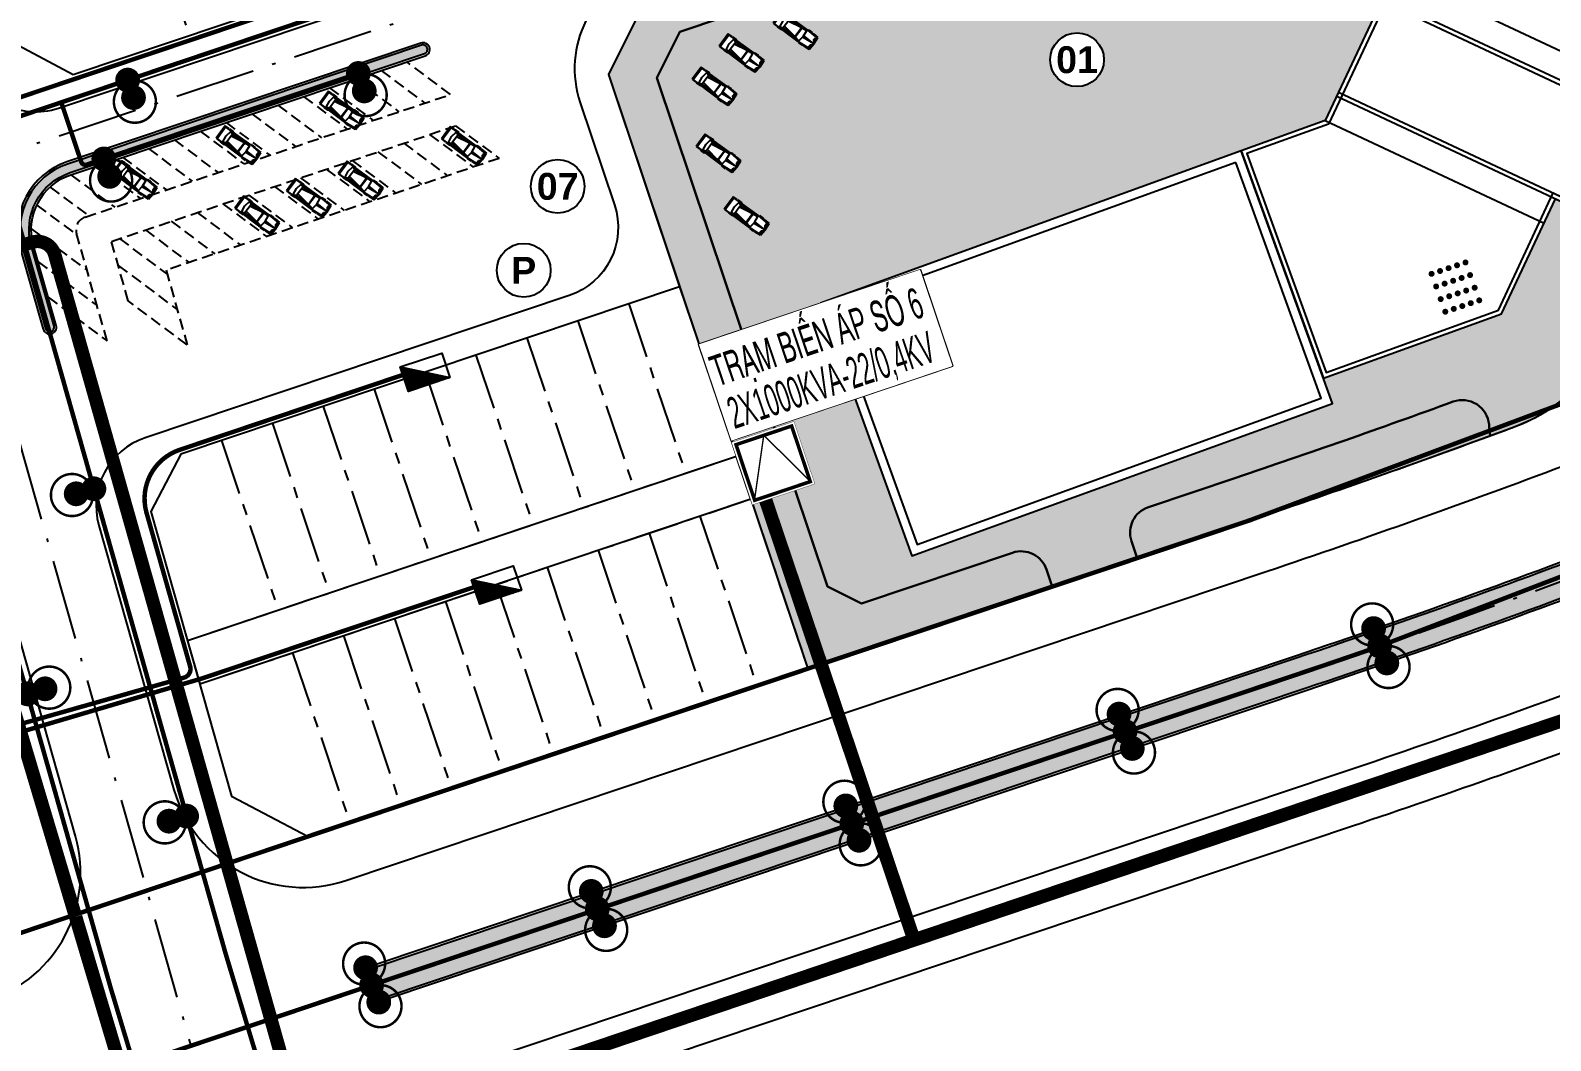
# Model space of a CAD drawing. Header units: metres. Extents: x 566107 to 571261, y 2062953 to 2068466.
# Drawn here: x 568510.7 to 568680.6, y 2065992.6 to 2066105.4 of the extents above; entities that cross this region are included whole.
import ezdxf
from ezdxf.enums import TextEntityAlignment as Align

# ---------------------------------------------------------------- set-up
doc = ezdxf.new("R2010")
doc.units = ezdxf.units.M
for name, pattern in [('ACAD_ISO10W100', [18.5, 12, -3, 0.5, -3]), ('CENTER', [2, 1.25, -0.25, 0.25, -0.25]), ('DOT', [0.25, 0, -0.25]), ('HIDDEN', [0.375, 0.25, -0.125])]:
    doc.linetypes.add(name, pattern=pattern)
for name, color, linetype in [('bonen', 34, 'CONTINUOUS'), ('BoThamCo', 94, 'CONTINUOUS'), ('ChiaLo', 128, 'CENTER'), ('Dien', 1, 'CONTINUOUS'), ('Dien CS', 2, 'CONTINUOUS'), ('DIEN HOA', 251, 'CONTINUOUS'), ('DIEN QH', 6, 'CONTINUOUS'), ('Dien SH', 6, 'CONTINUOUS'), ('DIENQH', 1, 'CONTINUOUS'), ('ghi_chu', 7, 'CONTINUOUS'), ('hacth sdd', 8, 'CONTINUOUS'), ('hatchViaHe+LogDg', 129, 'CONTINUOUS'), ('LogDg', 7, 'CONTINUOUS'), ('nha', 20, 'CONTINUOUS'), ('RANHGIOI', 2, 'HIDDEN'), ('thuadat', 6, 'CONTINUOUS'), ('TimDg', 222, 'CONTINUOUS'), ('ViaHeS', 32, 'CONTINUOUS')]:
    doc.layers.add(name, color=color, linetype=linetype)
doc.styles.add('ARIALB', font='VHARIALB.TTF', dxfattribs={"width": 0.75})
doc.styles.add('KTEN', font='VHARIALN.TTF')
doc.styles.get("Standard").update_dxf_attribs({"font": 'VHARIALN.TTF'})
doc.styles.add('style3', font='VHARIALN.TTF')
doc.linetypes.add('DD0', pattern='A,12.7,-5.08,["0,4kV",Standard,S=2.54,R=0,X=-2.54,Y=-1.27],-9.35', length=27.13)
doc.linetypes.add('DIEN22KV', pattern='A,12.7,-5.08,["22KV",Standard,S=2.54,R=0,X=-2.54,Y=-1.27],-9.08', length=26.86)
doc.linetypes.add('DIEN35KV', pattern='A,12.7,-5.08,["35KV",Standard,S=2.54,R=0,X=-2.54,Y=-1.27],-9.08', length=26.86)
doc.linetypes.add('DIENCS_LINE', pattern='A,12.7,-5.08,["CS",Standard,S=2.54,R=0,X=-2.54,Y=-1.27],-6.35', length=24.13)
pattern_1 = [(0, (568575.3249156743, 2066034.093302623), (0.3175, 0.3175), [0.15875, -0.4762500000000001]), (90, (568575.4042906743, 2066034.013927623), (-0.3175, 0.3175), [0.15875, -0.4762500000000001])]

# ---------------------------------------------------------------- blocks, each defined once
blk = doc.blocks.new('dsl')
at = {"color": 158, "linetype": 'DOT'}
blk.add_wipeout([(0, 1.5), (0.33644860936327353, 1.4617805352900177), (0.7271365341730276, 1.3119727361482205), (1.0179708990035576, 1.1016965319868746), (1.2342348857782783, 0.8524460373446345), (1.3543988210148825, 0.6446734317579512), (1.4417184349149323, 0.4140627419110956), (1.5, 0), (1.4408082852605588, -0.41721874987695173), (1.3263853264506624, -0.7005012247245759), (1.1508682344574481, -0.9620303045958281), (0.9135099182603594, -1.1897477167658508), (0.6119164755800454, -1.3695102143101394), (0.38024214177858096, -1.4510051391553134), (0, -1.5), (-0.4646015835460416, -1.4262346820905236), (-0.7918897030176879, -1.2739351231138016), (-1.1446356684900818, -0.9694375619291122), (-1.3156433532713265, -0.7204738487488953), (-1.4267119241412873, -0.46313398238271475), (-1.493310356047019, -0.14150682114990332), (-1.5, 0), (-1.4614062352338948, 0.3380707260221243), (-1.3372086829040484, 0.6796123441309305), (-1.1726255954709188, 0.9353871992789777), (-0.9171726725762708, 1.1869264040143435), (-0.6270318645983934, 1.362655877601469), (-0.2542087298352414, 1.478302378207502)], dxfattribs=at).dxf.layer = 'ghi_chu'
at = {"layer": 'ghi_chu', "color": 32}
blk.add_circle((0, 0), 1.5, dxfattribs=at)
at = {"layer": 'ghi_chu', "style": 'ARIALB'}
blk.add_attdef('01', text='', height=1.5, dxfattribs=at).set_placement((0, -0.75), align=Align.CENTER)
blk = doc.blocks.new('mb-«t«-1')
at = {"color": 251}
blk.add_wipeout([(859.1008053915066, 6.912159733474255e-10), (876.4170112080319, 536.8023803266333), (817.9421219586802, 536.8023803263932), (817.9421219590149, 623.3834094121194), (911.0494228420575, 623.3834094120466), (911.0494228420939, 1194.8182013719052), (821.250902964377, 1195.2694367584772), (825.48385027123, 3652.3221924818645), (893.7332170252776, 3652.322192481959), (893.7332170251393, 4180.466469899417), (783.1019020833337, 4180.466469899933), (762.6167174240763, 4262.407208536548), (850.4427024826291, 4284.363704801392), (807.1521879407155, 5028.960554932004), (-4.147295840084553e-10, 5098.225378200084), (-850.4427024835895, 5028.960554931771), (-893.7332170259833, 4310.338013527384), (-805.5796729880967, 4304.72313811096), (-805.5796729881549, 4206.440778624899), (-919.7075257516917, 4206.4407786253), (-919.7075257514298, 3695.6127070240836), (-845.4794587780998, 3678.296501207391), (-824.4683937580339, 1194.8182013719925), (-893.7173196602234, 1195.8674275223239), (-902.3913199349045, 623.3834094114573), (-813.5035004546444, 624.4862034761973), (-813.5035004547462, 536.8023803267861), (-885.0751141174333, 536.8023803265896), (-859.1008053922778, -1.4551915228366852e-11)], dxfattribs=at).dxf.layer = 'DIEN HOA'
at = {"layer": 'DIEN HOA', "color": 251, "linetype": 'Continuous'}
for p, q in [((-919.7075257513208, 4206.440778624732), (-919.7075257512041, 4180.466469899286)), ((-919.7075257513208, 4206.440778624732), (-815.8102908495348, 4206.440778624732)), ((-919.7075257512041, 4180.466469899286), (-919.7075257513208, 4128.517852448392)), ((-919.7075257513208, 4128.517852448392), (-919.7075257512041, 4180.466469899286)), ((-919.7075257513208, 4128.517852448392), (-919.7075257514371, 4041.936823363417)), ((-919.7075257514371, 4041.936823363417), (-919.7075257513208, 4128.517852448392)), ((-919.7075257514371, 4041.936823363417), (-919.7075257515534, 3938.03958846163)), ((-919.7075257515534, 3938.03958846163), (-919.7075257514371, 4041.936823363417)), ((-919.7075257514371, 3834.14235355938), (-919.7075257515534, 3938.03958846163)), ((-919.7075257515534, 3938.03958846163), (-919.7075257514371, 3834.14235355938)), ((-919.7075257513208, 3756.219427383506), (-919.7075257514371, 3834.14235355938)), ((-919.7075257514371, 3834.14235355938), (-919.7075257513208, 3756.219427383506)), ((-919.7075257515534, 3695.612707023975), (-919.7075257513208, 3756.219427383506)), ((-919.7075257513208, 3756.219427383506), (-919.7075257515534, 3695.612707023975)), ((-919.7075257515534, 3695.612707023975), (-919.7075257513208, 3678.2965012067)), ((-919.7075257513208, 3678.2965012067), (-824.4683937579393, 3678.2965012067)), ((-893.7332170257578, 4310.338013526982), (-850.4427024836186, 5028.960554931313)), ((-893.7332170257578, 4310.338013526982), (-807.1521879411303, 4301.679910618346)), ((-4.656613e-10, 5098.22537819948), (-850.4427024836186, 5028.960554931313)), ((-763.8616733985252, 4959.695731663611), (-850.4427024836186, 3600.37357503036)), ((-850.4427024833858, 4500.816277513746), (-763.8616733987583, 4500.816277513279)), ((-850.4427024836186, 3600.37357503036), (-807.1521879408974, 112.5553378104232)), ((-8.658102908637373, 5020.302452023141), (-763.8616733985252, 4959.695731663611)), ((43.29051454213913, 3635.005986664444), (-746.5454675814833, 3539.766854671296)), ((-746.5454675814833, 3539.766854671296), (-737.8873646729623, 848.4940850320273)), ((-746.5454675814833, 3539.766854671296), (-633.9901297710603, 2881.751033625566)), ((-183.7687785296002, 4977.011937480419), (-711.9130559473997, 4977.011937480885)), ((-183.7687785296002, 4977.011937480419), (-711.9130559473997, 4977.011937480885)), ((-668.6225414049113, 4803.849879310932), (-711.9130559473997, 4977.011937480885)), ((-703.2549530391113, 3548.424957579468), (-616.6739239542512, 2916.383445259649)), ((-400.2213512419257, 4803.849879310465), (-668.6225414049113, 4803.849879310932)), ((-183.7687785296002, 4977.011937480419), (-400.2213512419257, 4803.849879310465)), ((-8.658102908637373, 5020.302452023141), (-58.90579129569232, 3623.416714868508)), ((-8.658102908637373, 5020.302452023141), (142.1995540964417, 3622.354830442462)), ((685.938747221604, 4977.011937480419), (-8.658102908637373, 5020.302452023141)), ((807.1521879405483, 5028.960554931778), (-4.656613e-10, 5098.22537819948)), ((737.8873646724969, 3539.76685467083), (43.29051454213913, 3635.005986664444)), ((337.6660134306877, 4803.849879310932), (164.5039552609669, 4977.011937480419)), ((685.938747221604, 4977.011937480419), (207.7944698036881, 4977.011937480885)), ((685.938747221604, 4977.011937480419), (207.7944698036881, 4977.011937480885)), ((642.6482326791155, 4803.849879310932), (337.6660134306877, 4803.849879310932)), ((737.8873646724969, 3539.76685467083), (608.0158210452646, 2916.383445259649)), ((729.2292617637431, 3479.1601343113), (633.9901297704782, 2890.409136534203)), ((685.938747221604, 4977.011937480419), (642.6482326791155, 4803.849879310932)), ((720.5711588556876, 4959.695731663611), (685.938747221604, 4977.011937480419)), ((720.5711588556876, 4959.695731663611), (833.1264966658784, 3557.083060488105)), ((729.2292617638595, 848.4940850320273), (737.8873646724969, 3539.76685467083)), ((850.4427024831531, 4284.363704801071), (781.1778792151018, 4267.047498984262)), ((783.1019020834938, 4180.466469899286), (824.4683937575902, 4180.466469899286)), ((807.1521879405483, 5028.960554931778), (850.4427024831531, 4284.363704801071)), ((833.1264966658784, 3557.083060488105), (815.8102908488361, 112.5553378099575)), ((824.4683937575902, 4180.466469899286), (824.468393757357, 4163.150264082011)), ((824.4683937575902, 4180.466469899286), (893.7332170252921, 4180.466469899286)), ((859.0013357762946, 3652.322192481253), (824.4683937574736, 3652.322192481253)), ((893.7332170254085, 3652.322192481253), (859.0013357762946, 3652.322192481253)), ((893.7332170252921, 4180.466469899286), (893.7332170254085, 3652.322192481253)), ((-642.6482326795813, 2907.725342350547), (-341.5447812121129, 1229.450613005552)), ((-633.9901297710603, 2881.751033625566), (-633.9901297710603, 1437.24508280959)), ((608.0158210452646, 2916.383445259649), (-616.6739239542512, 2916.383445259649)), ((-616.6739239542512, 2916.383445259649), (-616.6739239541348, 2890.409136534203)), ((-616.6739239541348, 2890.409136534203), (-616.6739239542512, 1229.450613005087)), ((-616.6739239541348, 2890.409136534203), (608.0158210453808, 2890.409136534203)), ((633.9901297703618, 2907.725342351012), (382.8866783033591, 1229.450613005552)), ((608.0158210452646, 2916.383445259649), (608.0158210450318, 1238.108715913724)), ((608.0158210453808, 2890.409136534203), (608.0158210452646, 1229.450613005087)), ((633.9901297704782, 2890.409136534203), (642.6482326791155, 1445.903185717761)), ((-893.7332170257578, 1194.818201371468), (-902.3913199347444, 623.3834094107151)), ((-902.3913199343953, 1099.57906937832), (-902.3913199345114, 1012.998040292877)), ((-815.8102908496512, 623.3834094111808), (-902.3913199347444, 623.3834094107151)), ((-824.4683937579393, 1194.818201371468), (-893.7332170257578, 1194.818201371468)), ((-885.0751141172368, 536.8023803262039), (-859.1008053921395, -4.656613e-10)), ((-815.8102908495348, 536.8023803262039), (-885.0751141172368, 536.8023803262039)), ((-859.1008053921395, -4.656613e-10), (859.1008053914412, 0)), ((815.8102908488361, 112.5553378099575), (-807.1521879408974, 112.5553378104232)), ((-633.9901297710603, 1437.24508280959), (-746.5454675814833, 1160.18578973785)), ((-737.8873646729623, 848.4940850320273), (-616.6739239542512, 1229.450613005087)), ((-17.31620581750758, 761.9130559470503), (-737.8873646729623, 874.4683937574736)), ((-616.6739239542512, 1229.450613005087), (608.0158210452646, 1229.450613005087)), ((746.545467580785, 874.4683937574736), (-17.31620581750758, 761.9130559470503)), ((729.2292617638595, 848.4940850320273), (608.0158210450318, 1238.108715913724)), ((642.6482326791155, 1445.903185717761), (729.2292617639757, 1134.211481011938)), ((815.8102908486034, 536.8023803262039), (876.4170112080175, 536.8023803262039)), ((911.0494228422176, 1194.818201371468), (824.468393757357, 1194.818201371468)), ((824.468393757357, 623.3834094111808), (911.049422842334, 623.3834094111808)), ((859.1008053914412, 0), (876.4170112080175, 536.8023803262039)), ((911.049422842334, 623.3834094111808), (911.0494228422176, 1194.818201371468))]:
    blk.add_line(p, q, dxfattribs=at)
blk = doc.blocks.new('cts09')
at = {"color": 240}
blk.add_wipeout([(-16.833173165395642, 51.550577435449654), (11.378271391162613, 61.75422353930895), (16.247080748739513, 48.292746683621544), (13.42593629149981, 47.272382066739084), (17.229776135412983, 36.75537519063802), (11.20950638000459, 23.912650371127114), (12.114958745447886, 23.488202478078748), (6.925722004236185, 12.418276677692916), (6.020269638792897, 12.842724570741254), (1.0658141036401503e-14, 0), (-19.905594048664668, -7.199547373128283), (-18.885229461936525, -10.02069184130039), (-65.90430393108775, -27.026768286630542), (-76.10794979836052, 1.1846763942512695), (-19.700287907320533, 21.586460586716782), (-11.964363863547032, 38.08910060588596)], dxfattribs=at).dxf.layer = 'nha'
at = {"layer": 'nha', "color": 240}
for points in [[(11.37827139116259, 61.75422353930893), (16.24708076826791, 48.29274669068467), (-11.96436382262106, 38.08910062068824), (-16.83317316539565, 51.55057743544964)], [(-19.70028790732054, 21.58646058671676), (-29.08887532910573, 18.19075284011039), (-19.9055940486536, -7.199547373158918), (0, 0), (6.02026963879289, 12.84272457074125), (6.925722004236165, 12.4182766776929), (12.11495874544788, 23.48820247807874), (11.2095063800046, 23.91265037112709), (17.22977613541298, 36.75537519063801), (13.42593628812492, 47.27238207607008), (-11.96436380781875, 38.08910057976225), (-11.96436380781875, 38.08910057976225), (-19.70028790732054, 21.58646058671676)]]:
    blk.add_lwpolyline(points, close=True, dxfattribs=at)
at = {"layer": 'nha', "color": 10, "ltscale": 3}
for points in [[(10.77801144199916, 60.47372051571613), (14.96657774418169, 48.8930066412123), (-11.36410387160002, 39.36960364341026), (-15.55267014316705, 50.9503174857928)], [(-19.33546776088772, 21.18671131659443), (-28.44862381996249, 17.89062285987653), (-19.60546406841565, -6.559295864013382), (-0.3648201464318603, 0.399749270124385), (5.779767402595425, 13.50767469998706), (6.6852197680387, 13.08322680693871), (11.45000861620207, 23.24770024188127), (10.5445562507588, 23.67214813492962), (16.68914391383083, 36.78007380807795), (13.12580631444368, 46.63213056451367), (-11.59954366026873, 37.68935131202321)], [(-29.68913528957901, 16.91024982181207), (-74.82744677981323, 0.584416433877859), (-65.30404397061132, -25.74626526834097), (-20.16573248022615, -9.42043188082399)]]:
    blk.add_lwpolyline(points, close=True, dxfattribs=at)
for points in [[(-11.96436380781875, 38.08910057976225), (12.48285005914964, 26.6290074674569)], [(-18.4269442281755, 24.30281768304659), (6.925722004236165, 12.4182766776929), (12.11495874544788, 23.48820247807874), (-13.23770748696379, 35.37274348343243)], [(-18.21472028165133, 24.75554386576822), (6.685219768038703, 13.08322680693871), (11.45000861620207, 23.24770024188127), (-13.44993143348796, 34.9200173007108)], [(-19.70028790732054, 21.58646058671676), (4.746925959647851, 10.12636747441143)]]:
    blk.add_lwpolyline(points, dxfattribs=at)
at = {"layer": 'nha', "color": 240}
blk.add_lwpolyline([(-29.08887532910573, 18.19075284011039), (-76.10794979809972, 1.184676394345587), (-65.90430393108774, -27.02676828663059), (-18.88522946193653, -10.0206918413004), (-29.08887532910573, 18.19075284011039)], dxfattribs=at)
at = {"layer": 'nha', "const_width": 0.331751152141547}
for points in [[(-7.018641259521246, 4.70145031134598, 1), (-6.72938357561361, 4.863896670518443, 1)], [(-6.070553734782152, 5.019459816394374, 1), (-5.781296050874516, 5.181906175566837, 1)], [(-5.122466210043058, 5.337469321442768, 1), (-4.833208526135422, 5.499915680615231, 1)], [(-4.174378685187548, 5.655478826723993, 1), (-3.885121001279913, 5.817925185896456, 1)], [(-7.966728784376755, 4.383440806064755, 1), (-7.67747110046912, 4.545887165237218, 1)], [(-6.508458966272883, 3.290878077270463, 1), (-6.219201282365248, 3.453324436442927, 1)], [(-5.560371441533789, 3.608887582318857, 1), (-5.271113757626154, 3.771333941491321, 1)], [(-4.612283916794695, 3.926897087367252, 1), (-4.323026232887059, 4.089343446539715, 1)], [(-3.664196391939186, 4.244906592648476, 1), (-3.37493870803155, 4.40735295182094, 1)], [(-7.456546491128393, 2.972868571989238, 1), (-7.167288807220757, 3.135314931161702, 1)], [(-6.94636419788003, 1.562296337913722, 1), (-6.657106513972394, 1.724742697086185, 1)], [(-5.99827667302452, 1.880305843194947, 1), (-5.709018989116885, 2.04275220236741, 1)], [(-5.050189148285426, 2.198315348243341, 1), (-4.760931464377791, 2.360761707415804, 1)], [(-4.102101623546332, 2.516324853291735, 1), (-3.812843939638697, 2.678771212464198, 1)], [(-3.154014098690823, 2.83433435857296, 1), (-2.864756414783187, 2.996780717745423, 1)], [(-2.643831804976799, 1.423762124730274, 1), (-2.354574121069163, 1.586208483902737, 1)], [(-6.436181904166006, 0.151724104071036, 1), (-6.14692422025837, 0.3141704632434994, 1)], [(-5.488094379310496, 0.4697336093522608, 1), (-5.198836695402861, 0.6321799685247242, 1)], [(-4.540006854571402, 0.787743114400655, 1), (-4.250749170663767, 0.9501894735731184, 1)], [(-3.591919329832308, 1.105752619449049, 1), (-3.302661645924672, 1.268198978621513, 1)]]:
    blk.add_lwpolyline(points, format="xyb", close=True, dxfattribs=at)
blk = doc.blocks.new('tbaQH')
at = {"layer": 'DIEN QH', "color": 1, "const_width": 0.1866239999999999}
blk.add_lwpolyline([(-9.053417123966673, -9.007060043565934), (10.1559498450525, -9.007060043007142), (10.1559498450525, 10.20230692489444), (-9.053417124525467, 10.20230692489444)], close=True, dxfattribs=at)
at = {"linetype": 'Continuous'}
blk.add_wipeout([(-9.053417123966673, 10.202306924961597), (10.155949845285077, 10.202306924961597), (10.155949845285077, -9.007060043565934), (-9.053417123966673, -9.007060043565934)], dxfattribs=at).dxf.layer = 'DIEN QH'
at = {"layer": 'DIEN QH', "color": 1}
for points, const_width in [([(-8.0465038792424, -8.003846961498269), (9.150037197283643, -8.003846961498269), (9.150037197283643, 9.192694115027777), (-8.0465038792424, 9.192694115027777)], 1.0368), ([(-8.113529908769587, -8.003846961498269), (9.207057257256647, -8.003846961498269), (0.5517666584618294, 9.234575191088013)], 0.4147199999999999)]:
    blk.add_lwpolyline(points, close=True, dxfattribs=dict(at, const_width=const_width))
blk = doc.blocks.new('cluong')
at = {"linetype": 'Continuous'}
blk.add_wipeout([(-8.175465915530367, 4.082034842994972), (9.200717352745414, 4.082034842982694), (9.200717352745414, -3.489652347628521), (-8.175465915530367, -3.489652347628862)], dxfattribs=at).dxf.layer = 'DIEN QH'
at = {"layer": 'DIENQH', "color": 4}
blk.add_lwpolyline([(-8.175465915530367, 4.082034842982694), (9.200717352745414, 4.082034842982694), (9.200717352745414, -3.489652347628635), (-8.175465915530367, -3.489652347628635)], close=True, dxfattribs=at)
at = {"linetype": 'Continuous'}
blk.add_wipeout([(-8.17546591553105, 4.082034842982807), (9.20071735274405, 4.082034842982807), (9.20071735274405, -3.4896523476286347), (-8.17546591553105, -3.4896523476286347)], dxfattribs=at).dxf.layer = 'DIEN QH'
at = {"layer": 'DIENQH', "color": 7, "style": 'style3', "width": 0.75}
for tag, p in [('TENTBA', (-3.678088293129804, 0.9659584685280151)), ('CONGTBA', (-4.848835408351988, -2.704138502759406))]:
    blk.add_attdef(tag, p, '', height=2.399999999906868, dxfattribs=at)
blk = doc.blocks.new('TCT')
at = {"layer": 'Dien SH', "linetype": 'ACAD_ISO10W100'}
h = blk.add_hatch(dxfattribs=at)
h.set_pattern_fill('ANSI31', color=8, scale=0.2, angle=359.8821450780735, style=0)
h.set_pattern_definition([(44.88214507807346, (4489.845164539991, -1045.592616699636), (-0.01764126996163365, 0.01771399430226742), [])])
h.paths.add_polyline_path([(-0.8581047976622358, 0.5049081214237958), (-2.414953387225978, -0.262628068914637), (-2.417317806510255, -1.412101125111803), (2.405679001938552, -1.422021833481267)])
h.paths.add_polyline_path([(-0.8581047976622358, 0.5049081214237958), (-2.411488130805083, 1.422021833714098), (-2.414953387225978, -0.262628068914637)])
at = {"layer": 'Dien SH', "color": 4, "linetype": 'ACAD_ISO10W100'}
blk.add_line((-2.411508536781184, 1.412101365625858), (2.4115085368976, -1.412101365625858), dxfattribs=at)
at = {"layer": 'Dien SH', "color": 4, "linetype": 'Continuous'}
blk.add_lwpolyline([(-2.411508536781184, 1.412101365625858), (2.411508677410893, 1.412101125577465), (2.4115085368976, -1.412101365625858), (-2.411508677876554, -1.412101125344634)], close=True, dxfattribs=at)
blk = doc.blocks.new('cs12')
at = {"layer": 'Dien CS', "color": 7, "linetype": 'Continuous', "ltscale": 20}
for points, const_width in [([(1.738124508876354, 0.9654597032349557, 1), (-1.738124508876354, 4.129747934639454, 1)], 0.2765145599999999), ([(0.5112130908528343, 1.592490859562531, 1), (-0.5112130909692496, 2.523163869744167, 1)], 1.3825728), ([(0.5112130906200036, 0.4653365048579872, -1), (-0.5112130905035883, -0.4653365048579872, -1)], 1.3825728)]:
    blk.add_lwpolyline(points, format="xyb", close=True, dxfattribs=dict(at, const_width=const_width))
blk = doc.blocks.new('CS01')
at = {"layer": 'Dien CS', "color": 7, "linetype": 'Continuous', "ltscale": 20}
for points, const_width in [([(0.5112130906200036, 0.4653365048579872, -1), (-0.5112130906200036, -0.4653365048579872, -1)], 1.3825728), ([(1.738124508876354, -0.965459703002125, -1), (-1.738124508527108, -4.129747934872285, -1)], 0.2765145599999999), ([(0.5112130909692496, -1.592490859562531, -1), (-0.511213090736419, -2.523163869744167, -1)], 1.3825728)]:
    blk.add_lwpolyline(points, format="xyb", close=True, dxfattribs=dict(at, const_width=const_width))

msp = doc.modelspace()

# ---------------------------------------------------------------- hatches: boundary and pattern name
at = {"layer": 'hacth sdd'}
h = msp.add_hatch(dxfattribs=at)
h.set_pattern_fill('CROSS', color=64, scale=0.05, style=0)
h.set_pattern_definition(pattern_1)
edge = h.paths.add_edge_path()
edge.add_line((568624.9113067931, 2066043.260218993), (568624.2749929548, 2066045.156295124))
edge.add_arc((568621.4308787565, 2066044.201824367), 3.000000000069907, 18.5514997296723, 108.5514997296723)
edge.add_line((568620.4764079988, 2066047.045938565), (568603.5894199515, 2066041.378748308))
edge.add_line((568603.5894199515, 2066041.378748308), (568599.7908349958, 2066043.268391748))
edge.add_line((568599.7908349958, 2066043.268391748), (568580.7240305593, 2066100.083300722))
edge.add_line((568580.7240305593, 2066100.083300722), (568583.2883194214, 2066105.23806637))
edge.add_line((568583.2883194214, 2066105.23806637), (568597.840556013, 2066110.121725505))
edge.add_arc((568596.8860852554, 2066112.965839704), 3.000000000069907, 288.5514997296723, 378.551499726164)
edge.add_line((568599.7301994537, 2066113.920310461), (568599.0938856154, 2066115.816386594))
edge.add_line((568599.0938856154, 2066115.816386594), (568579.7340837023, 2066109.319332146))
edge.add_line((568579.7340837023, 2066109.319332146), (568575.3249156743, 2066100.455967249))
edge.add_line((568575.3249156743, 2066100.455967249), (568597.5959000196, 2066034.093302623))
edge.add_line((568597.5959000196, 2066034.093302623), (568624.9113067931, 2066043.260218993))
h = msp.add_hatch(dxfattribs=at)
h.set_pattern_fill('CROSS', color=64, scale=0.05, style=0)
h.set_pattern_definition([(0, (568509.6369455474, 2066071.722147019), (0.3175, 0.3175), [0.15875, -0.4762500000000001]), (90, (568509.7163205474, 2066071.642772019), (-0.3175, 0.3175), [0.15875, -0.4762500000000001])])
edge = h.paths.add_edge_path()
edge.add_arc((568517.3448232812, 2066083.10775291), 7.750000000162574, 108.5514997310788, 195.847635484185)
edge.add_line((568509.8893907969, 2066080.991381848), (568512.4184256666, 2066072.082240604))
edge.add_arc((568512.8994213109, 2066072.218780672), 0.5000000000263506, 195.8476354566438, 285.8476354731199)
edge.add_arc((568512.8994213106, 2066072.218780672), 0.5000000002337133, 285.8476354915003, 375.8476354786671)
edge.add_line((568513.380416955, 2066072.355320741), (568510.8513820854, 2066081.264461985))
edge.add_arc((568517.3448232809, 2066083.10775291), 6.749999999734002, 108.55149973139831, 195.8476354869036, ccw=False)
edge.add_line((568515.1972640762, 2066089.507009856), (568554.7653288923, 2066102.785858092))
edge.add_arc((568554.6062504327, 2066103.259877125), 0.4999999998644963, 288.5514997353313, 378.5514997479784)
edge.add_arc((568554.6062504324, 2066103.259877126), 0.4999999999741136, 18.55149968890169, 108.5514997141958)
edge.add_line((568554.447171973, 2066103.733896159), (568514.8791071571, 2066090.455047922))
h = msp.add_hatch(dxfattribs=at)
h.set_pattern_fill('CROSS', color=64, scale=0.05, style=0)
h.set_pattern_definition(pattern_1)
edge = h.paths.add_edge_path()
edge.add_arc((568739.4434814643, 2066067.273689844), 65.99999999925234, 185.1321043261048, 186.2288735846533, ccw=False)
edge.add_arc((568670.7200971688, 2066061.101457601), 2.99999999998203, 5.132435665270065, 110.0603365175806)
edge.add_arc((568334.5707709099, 2066981.646747798), 977.0000004328015, 288.55149973294454, 290.06033651721987, ccw=False)
edge.add_line((568645.4100811607, 2066055.413556831), (568635.6450170558, 2066052.136449273))
edge.add_arc((568636.5994878135, 2066049.292335075), 3.000000000106946, 108.5514997317801, 198.5514997303797)
edge.add_line((568633.7553736153, 2066048.337864317), (568634.3916874538, 2066046.441788185))
edge.add_line((568634.3916874538, 2066046.441788185), (568647.0008657246, 2066050.67336649))
edge.add_arc((568334.5707710595, 2066981.646747383), 981.9999999913217, 288.5514997303906, 290.2111608748696)
h = msp.add_hatch(dxfattribs=at)
h.set_pattern_fill('CROSS', color=64, scale=0.05, style=0)
h.set_pattern_definition([(0, (568124.4922125977, 2065856.434559209), (0.3175, 0.3175), [0.15875, -0.4762500000000001]), (90, (568124.5715875977, 2065856.355184209), (-0.3175, 0.3175), [0.15875, -0.4762500000000001])])
edge = h.paths.add_edge_path()
edge.add_arc((568334.5707710563, 2066981.646747391), 1001.749977559623, 288.5514997303863, 290.8483634146396)
edge.add_arc((568690.4363756607, 2066047.109442745), 1.750128716312406, 291.9124055931766, 470.8465015597218)
edge.add_arc((568334.570771031, 2066981.646747403), 998.2500224610912, 288.5514997306879, 290.84650131188505, ccw=False)
edge.add_line((568652.1709227872, 2066035.267726636), (568549.1332983773, 2066000.688805896))
edge.add_arc((568549.6900658461, 2065999.029760554), 1.749977559413634, 108.5514997238324, 288.551499727446)
edge.add_line((568550.246833315, 2065997.370715213), (568653.2844577391, 2066031.94963596))
at = {"layer": 'hatchViaHe+LogDg'}
h = msp.add_hatch(dxfattribs=at)
h.set_pattern_fill('PHANTSQR', color=256, angle=322.0000000000001, style=0, pattern_type=2)
h.set_pattern_definition([(322.0000000000001, (568580.7870714198, 2066041.32949539), (0.6156614753256582, 0.788010753606722), [0.18, -0.15, 0.18, -0.15, 0.18, -0.16]), (52.00000000000006, (568581.5612942311, 2066040.826127693), (-0.788010753606722, 0.6156614753256582), [0.18, -0.15, 0.18, -0.15, 0.18, -0.16])])
edge = h.paths.add_edge_path()
edge.add_line((568702.1758694273, 2066117.625715953), (568700.987132945, 2066120.912381639))
edge.add_arc((568739.4434814621, 2066067.273689833), 65.99999999963981, 125.6386934547182, 126.664112240738)
edge.add_arc((568698.2419887204, 2066122.622014069), 2.999999999922543, 199.8842788547528, 306.6645283409943, ccw=False)
edge.add_line((568695.4208442597, 2066121.601649462), (568689.2932703053, 2066138.543408512))
edge.add_line((568689.2932703053, 2066138.543408512), (568686.5210752946, 2066139.882472272))
edge.add_line((568686.5210752946, 2066139.882472272), (568660.4110683743, 2066131.120082175))
edge.add_arc((568659.4565976168, 2066133.964196373), 3.000000000032869, 198.5514997303797, 288.5514997275645, ccw=False)
edge.add_line((568656.6124834185, 2066133.009725616), (568655.9761695802, 2066134.905801747))
edge.add_line((568655.9761695802, 2066134.905801747), (568599.0938856154, 2066115.816386594))
edge.add_line((568599.0938856154, 2066115.816386594), (568599.7301994537, 2066113.920310461))
edge.add_arc((568596.8860852554, 2066112.965839704), 2.999999999885464, -71.44850027032771, 18.551499726164025, ccw=False)
edge.add_line((568597.840556013, 2066110.121725505), (568583.2883194212, 2066105.23806637))
edge.add_line((568583.2883194212, 2066105.23806637), (568580.7240305594, 2066100.083300723))
edge.add_line((568580.7240305594, 2066100.083300723), (568599.7908349958, 2066043.268391748))
edge.add_line((568599.7908349958, 2066043.268391748), (568603.5894199517, 2066041.378748308))
edge.add_line((568603.5894199517, 2066041.378748308), (568620.4764079988, 2066047.045938565))
edge.add_arc((568621.4308787565, 2066044.201824367), 3.000000000069907, 18.551499729672287, 108.55149972967229, ccw=False)
edge.add_line((568624.2749929548, 2066045.156295124), (568624.911306793, 2066043.260218993))
edge.add_line((568624.911306793, 2066043.260218993), (568634.391687454, 2066046.441788185))
edge.add_line((568634.391687454, 2066046.441788185), (568633.7553736153, 2066048.337864317))
edge.add_arc((568636.5994878135, 2066049.292335075), 2.999999999959541, 108.5514997317801, 198.5514997303797, ccw=False)
edge.add_line((568635.6450170558, 2066052.136449273), (568645.4100811607, 2066055.413556831))
edge.add_arc((568334.5707709135, 2066981.646747799), 977.0000004327575, 288.5514997327222, 290.0603353589811)
edge.add_arc((568670.7200971687, 2066061.101457601), 2.999999999895107, 5.13173711485382, 110.0607136428674, ccw=False)
edge.add_arc((568739.4434814646, 2066067.273689843), 65.99999999954, 185.1321360769511, 186.2288735832029)
edge.add_arc((568334.5707710967, 2066981.646747399), 981.9999999934867, 290.2111608724997, 290.3121585471164)
edge.add_arc((568334.5707711063, 2066981.646747402), 981.9999999934482, 290.3121585465233, 290.3790789399172)
edge.add_arc((568669.5678229757, 2066079.859092116), 20.00000000018494, 290.3790789436013, 314.0443297558745)
edge.add_arc((568739.4434814639, 2066067.273689835), 55.99999999829345, 130.1235488554941, 181.8323860997575, ccw=False)
edge.add_arc((568683.3682396883, 2066110.823285236), 20.00000000081603, 357.9116052023093, 360.0000000046691)
edge.add_arc((568683.3682396882, 2066110.823285238), 20.00000000093132, 359.999999999333, 379.8842788547773)

# ---------------------------------------------------------------- linework, layer by layer
at = {"layer": 'bonen'}
msp.add_lwpolyline([(568597.840556013, 2066110.121725505), (568583.2883194212, 2066105.23806637), (568580.7240305594, 2066100.083300723), (568599.7908349958, 2066043.268391748), (568603.5894199517, 2066041.378748308), (568620.4764079988, 2066047.045938565, -0.414213562370967), (568624.2749929548, 2066045.156295124), (568624.911306793, 2066043.260218993), (568634.391687454, 2066046.441788185), (568633.7553736153, 2066048.337864317, -0.4142135623724272), (568635.6450170558, 2066052.136449273), (568645.4100811607, 2066055.413556831, 0.006583632505726947), (568669.6910500712, 2066063.919446613, -0.4927602215912878), (568673.7080721863, 2066061.369795623, 0.004785456657987444), (568673.8331182307, 2066060.112667831, 0.0004406855182574424), (568675.4570170902, 2066060.712131218, 0.00029199530866151), (568676.53241865, 2066061.110908015, 0.1036277067043522), (568683.4721172925, 2066065.483049561, -0.2295304311319814), (568703.3549555977, 2066110.094459336, 0.009112593567743757)], format="xyb", dxfattribs=at)
at = {"layer": 'BoThamCo'}
for points in [[(568624.9113067931, 2066043.260218993), (568624.2749929548, 2066045.156295124, 0.4142135623709671), (568620.4764079988, 2066047.045938565), (568603.5894199515, 2066041.378748308), (568599.7908349958, 2066043.268391748), (568580.7240305593, 2066100.083300722), (568583.2883194214, 2066105.23806637), (568597.840556013, 2066110.121725505, 0.4142135623471992), (568599.7301994537, 2066113.920310461), (568599.0938856154, 2066115.816386594), (568579.7340837023, 2066109.319332146), (568575.3249156743, 2066100.455967249), (568597.5959000196, 2066034.093302623)], [(568514.8791071571, 2066090.455047922, 0.4004581229580766), (568509.8893907969, 2066080.991381848), (568512.4184256666, 2066072.082240604, 0.41421356243522), (568513.0359613793, 2066071.737785028, 0.4142135623651709), (568513.380416955, 2066072.355320741), (568510.8513820854, 2066081.264461985, -0.4004581229621962), (568515.1972640762, 2066089.507009856), (568554.7653288923, 2066102.785858092, 0.4142135624363085), (568555.0802694656, 2066103.418955585, 0.4142135626198518), (568554.447171973, 2066103.733896159)], [(568673.8331182308, 2066060.112667831, -0.00478559520668818), (568673.7080689146, 2066061.369832053, 0.4927543884408384), (568669.6910686195, 2066063.919453386, -0.006583637558745825), (568645.4100811607, 2066055.413556831), (568635.6450170558, 2066052.136449273, 0.4142135623724272), (568633.7553736153, 2066048.337864317), (568634.3916874538, 2066046.441788185), (568647.0008657246, 2066050.67336649, 0.007241764449314717)], [(568653.2844577391, 2066031.94963596, 0.01002229398740908), (568691.0895038643, 2066045.485751249, 0.9907412272363626), (568689.813565134, 2066048.745003069, -0.01001416821461539), (568652.1709227872, 2066035.267726636), (568549.1332983773, 2066000.688805896, 1), (568550.246833315, 2065997.370715213)]]:
    msp.add_lwpolyline(points, format="xyb", close=True, dxfattribs=at)
at = {"layer": 'ChiaLo', "ltscale": 5}
for points in [[(568515.7843078614, 2066142.708219646), (568528.5105846304, 2066104.786697002)], [(568583.2788386547, 2066076.755015597), (568589.6419770392, 2066057.794254276), (568528.2957052533, 2066037.206746732)], [(568577.5906102582, 2066074.846074082), (568583.9537486426, 2066055.88531276)], [(568571.9023818617, 2066072.937132567), (568578.2655202461, 2066053.976371245)], [(568566.2141534651, 2066071.028191051), (568572.5772918495, 2066052.06742973)], [(568560.5259250685, 2066069.119249536), (568566.889063453, 2066050.158488214)], [(568554.837696672, 2066067.210308021), (568561.2008350564, 2066048.249546699)], [(568549.1494682755, 2066065.301366505), (568555.5126066599, 2066046.340605184)], [(568543.4612398789, 2066063.39242499), (568549.8243782633, 2066044.431663668)], [(568537.7730114823, 2066061.483483475), (568544.1361498667, 2066042.522722153)], [(568532.0847830857, 2066059.574541959), (568538.4479214702, 2066040.613780638)], [(568529.6626277395, 2066032.391429377), (568591.2327616353, 2066053.054063945), (568597.5959000195, 2066034.093302624)], [(568585.5445332387, 2066051.14512243), (568591.9076716229, 2066032.184361109)], [(568579.8563048422, 2066049.236180915), (568586.2194432265, 2066030.275419593)], [(568574.1680764456, 2066047.327239399), (568580.5312148299, 2066028.366478078)], [(568568.479848049, 2066045.418297884), (568574.8429864333, 2066026.457536563)], [(568562.7916196525, 2066043.509356369), (568569.1547580368, 2066024.548595047)], [(568557.103391256, 2066041.600414853), (568563.4665296403, 2066022.639653532)], [(568551.4151628595, 2066039.691473338), (568557.7783012437, 2066020.730712017)], [(568545.7269344629, 2066037.782531823), (568552.0900728471, 2066018.821770502)], [(568540.0387060663, 2066035.873590307), (568546.4018444505, 2066016.912828986)]]:
    msp.add_lwpolyline(points, dxfattribs=at)
at = {"layer": 'Dien', "linetype": 'DIEN35KV', "const_width": 1.5}
for points in [[(568391.976445976, 2066440.729582806), (568420.2958947357, 2066339.710280859), (568477.1031430607, 2066136.055870494), (568515.7262582079, 2066006.613167754)], [(568515.7976966475, 2066006.373746759), (568618.9640770857, 2065660.618748362)]]:
    msp.add_lwpolyline(points, dxfattribs=at)
at = {"layer": 'Dien CS', "color": 11, "linetype": 'DIENCS_LINE', "ltscale": 0.5, "const_width": 0.5}
msp.add_lwpolyline([(568661.3604938005, 2066036.549766114, -0.002268932364524866), (568652.7283532512, 2066033.606827962), (568198.8111205042, 2065881.274433812)], format="xyb", dxfattribs=at)
at = {"layer": 'Dien SH', "color": 6, "linetype": 'DD0', "ltscale": 0.45, "const_width": 0.5}
msp.add_lwpolyline([(568507.6386294105, 2066027.343787927), (568527.9032694453, 2066033.096304344, 0.4142135624549672), (568528.5921805965, 2066034.33137577), (568523.6923719838, 2066051.592144896, -0.3962475451928233), (568527.4181894319, 2066058.53586103), (568552.35583708, 2066066.904813008)], format="xyb", dxfattribs=at)
msp.add_lwpolyline([(568507.8793099052, 2066026.495932109), (568530.0004828395, 2066033.032216872), (568560.3000734912, 2066043.200610695)], dxfattribs=at)
at = {"layer": 'LogDg'}
msp.add_lwpolyline([(568394.1360394299, 2065959.484288737), (568506.1220922248, 2065997.066258099, 0.400458122952699), (568515.7796077605, 2066015.383031146), (568507.2144059739, 2066045.556040389, 0.4281041090850075), (568496.9732203138, 2066050.955703821), (568376.9555585356, 2066010.678365927, 0.4142135623730329), (568371.9165093607, 2066000.548806044), (568384.0064795474, 2065964.523337912, 0.414213562378492)], format="xyb", close=True, dxfattribs=at)
msp.add_lwpolyline([(568731.7770255012, 2066022.93154901, -0.1246657798812408), (568711.594293243, 2066031.926515756, 0.2629367667164581), (568692.1496235041, 2066034.926389057, -0.0093448861816334), (568656.5214373517, 2066022.224125869), (568551.6126737584, 2065987.017260008, 0.4052568048599447), (568542.0247695784, 2065968.46275419), (568550.9234320417, 2065938.977518794), (568539.4352256664, 2065935.510370933), (568530.9089376159, 2065963.76176391, 0.4232274080272537), (568511.7763258592, 2065973.648400074), (568425.4033475313, 2065944.66205272, 0.4065199173239304), (568420.2998972234, 2065934.733115661), (568434.5334948065, 2065888.299997894), (568425.928700944, 2065885.662286299), (568411.8881333356, 2065931.465697941, 0.4219492915589893), (568401.6941723208, 2065936.705369939), (568275.2207022596, 2065894.261494488, 0.3468311455305138)], format="xyb", dxfattribs=at)
at = {"layer": 'TimDg', "linetype": 'ACAD_ISO10W100', "ltscale": 0.75}
msp.add_lwpolyline([(568414.7791073031, 2066393.153463831), (568528.6621022664, 2065991.972879244)], dxfattribs=at)
at = {"layer": 'ViaHeS', "linetype": 'HIDDEN', "ltscale": 5}
for points in [[(568549.9197736911, 2066100.896011072), (568554.8071762511, 2066097.262149541)], [(568512.942696156, 2066087.890145279), (568517.277291667, 2066084.667304581)], [(568511.4632282134, 2066085.874852377), (568515.9462573474, 2066082.541648919)], [(568510.801818745, 2066083.251319988), (568517.0671805885, 2066078.592923815)], [(568526.4723018566, 2066084.061269964), (568531.3597044165, 2066080.427408433)], [(568520.6984734591, 2066082.123601509), (568526.0249903832, 2066078.163251464)], [(568523.585387658, 2066083.092435736), (568528.4727902176, 2066079.458574205)], [(568511.6000707255, 2066079.542506098), (568518.1881038296, 2066074.644198711)], [(568520.55788052, 2066079.112833748), (568527.1459136241, 2066074.21452636)]]:
    msp.add_lwpolyline(points, dxfattribs=at)
at = {"layer": 'ViaHeS'}
msp.add_lwpolyline([(568591.2327616354, 2066053.054063945), (568589.6419770392, 2066057.794254276), (568528.2957052531, 2066037.206746732), (568529.6626277395, 2066032.391429376)], close=True, dxfattribs=at)
at = {"layer": 'ViaHeS', "elevation": 3.0256135e-09}
msp.add_lwpolyline([(568277.4797893891, 2065888.69077324), (568402.2321603616, 2065930.557056289), (568408.4377460235, 2065927.367399846), (568421.6263040091, 2065884.3434305), (568438.8358917409, 2065889.618853693), (568425.5083521727, 2065933.096211452), (568428.7831471715, 2065939.467437087), (568515.8471871772, 2065968.685701347), (568524.5059565589, 2065964.211346063), (568533.6911224796, 2065933.776797002), (568556.6675352321, 2065940.711092725), (568547.2695803677, 2065971.850706409), (568551.883343911, 2065980.779258562), (568658.4545075635, 2066016.544017721, 0.00854505725447), (568691.2455476184, 2066028.175689964, -0.2491929108017262)], format="xyb", dxfattribs=at)

# ---------------------------------------------------------------- block references
at = {"layer": 'Dien CS', "linetype": 'DIENCS_LINE', "ltscale": 0.5}
for name, p, rotation in [('cs12', (568521.6068170809, 2066099.832801602), 198.5514997310871), ('CS01', (568517.8382359651, 2066054.185818065, 1.525586113672393e-09), 285.824596592002), ('CS01', (568661.4880161275, 2066036.631126754, 7.7671704933784e-09), 199.1977912887279), ('cs12', (568510.4003245855, 2066031.284870995, 1.525586113672393e-09), 285.8296976941969), ('CS01', (568633.0492370947, 2066027.07938099, 7.7671704933784e-09), 199.1977912887279), ('CS01', (568602.5220892098, 2066016.826213823, 7.7671704933784e-09), 199.1977912887279), ('CS01', (568528.2005811358, 2066017.625979409, 1.525586113672393e-09), 285.824596592002), ('CS01', (568574.0833101769, 2066007.27446806, 7.7671704933784e-09), 199.1977912887279), ('CS01', (568548.8658141645, 2065998.751069907, 3.036054762428206e-09), 199.1977912887279)]:
    msp.add_blockref(name, p, dxfattribs=dict(at, rotation=rotation))
at = {"layer": 'Dien CS', "linetype": 'DIENCS_LINE', "ltscale": 0.5, "xscale": -1, "rotation": 22.84783766520636}
for p in [(568661.4880161276, 2066036.631126754, 7.7671704933784e-09), (568633.0492370948, 2066027.07938099, 7.7671704933784e-09), (568602.5220892099, 2066016.826213823, 7.7671704933784e-09), (568574.083310177, 2066007.27446806, 7.7671704933784e-09), (568548.8658141646, 2065998.751069907, 3.036054762428206e-09)]:
    msp.add_blockref('CS01', p, dxfattribs=at)
at = {"layer": 'Dien SH', "xscale": 1.015999999987177, "yscale": 1.016000000061467, "zscale": 1.016, "rotation": 18.55149973025225}
for p in [(568554.837696672, 2066067.210308021), (568562.8170679505, 2066043.433526004)]:
    msp.add_blockref('TCT', p, dxfattribs=at)

# ---------------------------------------------------------------- next in the draw order: block references
at = {"layer": 'ghi_chu', "xscale": 2, "yscale": 2, "zscale": 2}
msp.add_blockref('dsl', (568565.8604425819, 2066078.589155897), dxfattribs=at).add_auto_attribs({'01': 'p'})

# ---------------------------------------------------------------- next in the draw order: linework, layer by layer
at = {"layer": 'RANHGIOI', "color": 1, "ltscale": 9, "const_width": 0.5}
msp.add_lwpolyline([(568198.2094833301, 2065900.061182543), (568647.0008657249, 2066050.67336649, 0.05068378633206799), (568827.9057364878, 2066132.562174523), (568998.7993124772, 2066231.854729244), (569157.4810069915, 2066320.398305841, 0.006594107435328542), (569132.7737372733, 2066366.646351423), (569000.5592219539, 2066606.466456158), (568982.1523663413, 2066596.773802713), (568641.4879055367, 2066448.283225673), (568640.6420762937, 2066447.920460239, -0.005137433380439285), (568606.7378069196, 2066433.790071242), (568320.2638660165, 2066354.564405334, -0.02056742908652707)], format="xyb", dxfattribs=at)
at = {"layer": 'TimDg', "linetype": 'ACAD_ISO10W100', "ltscale": 0.75}
msp.add_lwpolyline([(569579.458327795, 2066552.489101444), (569316.6908584707, 2066388.630738333, -0.0121560828798097), (569316.4815255365, 2066388.50716488), (569007.7068141839, 2066216.212450042), (568836.948536262, 2066116.998506182, -0.0506837863320612), (568652.7276902705, 2066033.6086813), (568203.7804233594, 2065882.944183276), (567811.8071871288, 2065759.319812214)], format="xyb", dxfattribs=at)
msp.add_lwpolyline([(568706.6297355595, 2066158.233749528), (568355.3916476357, 2066040.359972129)], dxfattribs=at)

# ---------------------------------------------------------------- next in the draw order: block references
at = {"layer": 'DIEN HOA', "zscale": 0.0009906}
for p, xscale, yscale, rotation in [((568543.5359883712, 2066097.911999498), 0.0009906, 0.0009906, 233.368605819052), ((568531.9883315761, 2066094.036662587), 0.0009906, 0.0009906, 233.368605819052), ((568557.1849981291, 2066093.95964371), 0.000990600000000038, 0.0009906000000000081, 233.3686058190516), ((568520.4085171471, 2066090.150533732), 0.0009906, 0.0009906, 233.368605819052), ((568534.0896845395, 2066086.208969889), 0.000990600000000038, 0.0009906000000000081, 233.3686058190516)]:
    msp.add_blockref('mb-«t«-1', p, dxfattribs=dict(at, xscale=xscale, yscale=yscale, rotation=rotation))
at = {"layer": 'ghi_chu', "xscale": 2, "yscale": 2, "zscale": 2}
msp.add_blockref('dsl', (568569.6529527871, 2066087.965104806), dxfattribs=at).add_auto_attribs({'01': '07'})
at = {"layer": 'nha', "color": 240}
msp.add_blockref('cts09', (568675.1118654057, 2066073.728364617), dxfattribs=at)
at = {"layer": 'thuadat', "xscale": 0.0009906, "yscale": 0.0009906, "zscale": 0.0009906, "rotation": 233.368605819052}
for p in [(568588.2046956224, 2066104.315759527), (568585.6220488007, 2066093.116561064), (568588.7745586251, 2066086.110039057)]:
    msp.add_blockref('mb-«t«-1', p, dxfattribs=at)

# ---------------------------------------------------------------- next in the draw order: linework, layer by layer
at = {"layer": 'Dien', "color": 10, "linetype": 'DIEN22KV', "const_width": 1.5}
msp.add_lwpolyline([(568484.7860371938, 2066073.408147794), (568510.9236755578, 2066081.720120613, -0.4236912898114558), (568513.4542816363, 2066080.358507638), (568541.602318811, 2065980.840826739)], format="xyb", dxfattribs=at)
at = {"layer": 'Dien CS', "color": 11, "linetype": 'DIENCS_LINE', "ltscale": 0.5, "const_width": 0.5}
msp.add_lwpolyline([(568845.1104764912, 2066121.724312133), (568845.1104764912, 2066121.724312133, -0.05051515272361949), (568661.3604938005, 2066036.549766114, -0.05021788236898718)], format="xyb", dxfattribs=at)
at = {"layer": 'LogDg'}
msp.add_lwpolyline([(568653.3639969687, 2066031.712626443, 0.0100228539561194), (568691.1805750399, 2066045.252918529, 0.9913355252568584), (568689.7245987455, 2066048.978637359, -0.0100141682146343), (568652.0913835572, 2066035.504736152), (568549.0537591474, 2066000.925815412, 1), (568550.3263725449, 2065997.133705697)], format="xyb", close=True, dxfattribs=at)
at = {"layer": 'ViaHeS', "linetype": 'HIDDEN', "ltscale": 5}
for points in [[(568544.1459452936, 2066098.958342616), (568549.0333478535, 2066095.324481085)], [(568547.0328594925, 2066099.927176844), (568551.9202620522, 2066096.293315313)], [(568538.3721168961, 2066097.020674161), (568543.2595194561, 2066093.38681263)], [(568541.2590310948, 2066097.989508389), (568546.1464336547, 2066094.355646858)], [(568532.5982884986, 2066095.083005706), (568537.4856910584, 2066091.449144174)], [(568535.4852026973, 2066096.051839933), (568540.3726052573, 2066092.417978402)], [(568529.7113742998, 2066094.114171478), (568534.5987768597, 2066090.480309947)], [(568555.3414438441, 2066093.749612241), (568560.2288464039, 2066090.11575071)], [(568523.9375459022, 2066092.176503023), (568528.8249484622, 2066088.542641491)], [(568526.8244601011, 2066093.14533725), (568531.711862661, 2066089.511475719)], [(568552.4545296454, 2066092.780778013), (568557.3419322053, 2066089.146916482)], [(568518.1637175047, 2066090.238834567), (568523.0511200646, 2066086.604973036)], [(568521.0506317036, 2066091.207668795), (568525.9380342633, 2066087.573807264)], [(568515.276803306, 2066089.270000339), (568520.1642058658, 2066085.636138808)], [(568529.3592160554, 2066085.030104192), (568534.2466186151, 2066081.396242661)], [(568532.2461302542, 2066085.998938419), (568537.133532814, 2066082.365076888)]]:
    msp.add_lwpolyline(points, dxfattribs=at)

# ---------------------------------------------------------------- next in the draw order: block references
at = {"layer": 'Dien CS', "linetype": 'DIENCS_LINE', "ltscale": 0.5, "rotation": 198.5514997310871}
for p in [(568547.3879743108, 2066100.573756615), (568518.9468323289, 2066091.029049037)]:
    msp.add_blockref('cs12', p, dxfattribs=at)
at = {"layer": 'DIEN HOA', "xscale": 0.000990600000000038, "yscale": 0.0009906000000000081, "zscale": 0.0009906, "rotation": 233.3686058190516}
msp.add_blockref('mb-«t«-1', (568539.8635129369, 2066088.146638344), dxfattribs=at)
at = {"layer": 'ghi_chu', "xscale": 2, "yscale": 2, "zscale": 2}
msp.add_blockref('dsl', (568627.676668537, 2066102.109041612), dxfattribs=at).add_auto_attribs({'01': '01'})
at = {"layer": 'thuadat', "xscale": 0.0009906, "yscale": 0.0009906, "zscale": 0.0009906, "rotation": 233.368605819052}
for p in [(568594.2334976364, 2066106.877871472), (568585.1811032766, 2066100.603639484)]:
    msp.add_blockref('mb-«t«-1', p, dxfattribs=at)

# ---------------------------------------------------------------- next in the draw order: linework, layer by layer
at = {"layer": 'LogDg'}
msp.add_lwpolyline([(568500.5835740702, 2066140.771357932, 0.4004581229564052), (568495.4328991178, 2066131.002412307), (568503.6344340354, 2066102.110508176, 0.4281041090812208), (568513.8756196954, 2066096.710844744), (568686.4667493491, 2066154.631580272, 0.4210431921498599), (568691.4445458906, 2066164.936857087), (568681.2381386415, 2066193.155935908, 0.4074167562720389), (568671.1698313924, 2066198.019268152)], format="xyb", close=True, dxfattribs=at)
at = {"layer": 'ViaHeS'}
msp.add_lwpolyline([(568515.5392877602, 2066100.433593474), (568509.4336967441, 2066103.652765319), (568501.2291182254, 2066132.555391277), (568504.6039078704, 2066138.956132315), (568669.1704177649, 2066194.18384486), (568675.611215774, 2066191.072722022), (568685.818543417, 2066162.851098462), (568682.7789607656, 2066156.558406432)], close=True, dxfattribs=at)
at = {"layer": 'ViaHeS', "linetype": 'HIDDEN', "ltscale": 5}
for points in [[(568535.1330444529, 2066086.967772647), (568540.0204470127, 2066083.333911116)], [(568538.0199586516, 2066087.936606875), (568542.9073612115, 2066084.302745344)]]:
    msp.add_lwpolyline(points, dxfattribs=at)

# ---------------------------------------------------------------- next in the draw order: block references
at = {"layer": 'DIEN HOA', "xscale": 0.000990600000000038, "yscale": 0.0009906000000000081, "zscale": 0.0009906, "rotation": 233.3686058190516}
msp.add_blockref('mb-«t«-1', (568545.6373413346, 2066090.084306799), dxfattribs=at)

# ---------------------------------------------------------------- next in the draw order: linework, layer by layer
at = {"layer": 'Dien', "color": 10, "linetype": 'DIEN22KV', "const_width": 1.5, "elevation": 1.525586101891463e-09}
msp.add_lwpolyline([(568130.1944129274, 2065841.692589923), (568693.5556986025, 2066032.235183954, 0.2757515568202579), (568792.4724864115, 2066074.855954596), (569223.9280794318, 2066319.857462447)], format="xyb", dxfattribs=at)
at = {"layer": 'Dien CS', "color": 11, "linetype": 'DIENCS_LINE', "ltscale": 0.5, "const_width": 0.5, "elevation": 1.525586113672393e-09}
for points in [[(568414.3688820562, 2066369.932122153), (568519.6901194667, 2065998.512228322), (568570.212490472, 2065831.109092404)], [(568433.3033148359, 2066352.437133418), (568532.5533389878, 2066002.26882597), (568584.20945351, 2065831.109092404)]]:
    msp.add_lwpolyline(points, dxfattribs=at)
at = {"layer": 'Dien CS', "color": 11, "linetype": 'DIENCS_LINE', "ltscale": 0.5, "const_width": 0.5}
msp.add_lwpolyline([(568547.3879743104, 2066100.573756616), (568517.0507561972, 2066090.392735197, -0.4142135624150945), (568516.4176587046, 2066090.707675771), (568514.1905602686, 2066097.343942237)], format="xyb", dxfattribs=at)
at = {"layer": 'Dien SH', "color": 6, "linetype": 'DD0', "ltscale": 0.45, "const_width": 0.5}
msp.add_lwpolyline([(568484.7860371938, 2066073.408147794), (568480.2246876827, 2066086.999972168, -0.4142135623731596), (568480.8545688295, 2066088.266167153), (568561.8983093575, 2066115.464048474)], format="xyb", dxfattribs=at)
at = {"layer": 'LogDg'}
for points in [[(568570.947911104, 2066075.781246765), (568523.5478718395, 2066059.874026366, 0.4004581229564052), (568518.397196887, 2066050.105080741), (568526.7818401682, 2066020.568132806, 0.4281041090838681), (568545.9840632811, 2066010.443763871), (568648.9098072425, 2066044.985138083, 0.0088857336748133), (568681.9951039938, 2066056.74657283, 0.2781171583656008), (568694.8026102774, 2066072.947538063, -0.1470471271748128), (568705.3296741073, 2066096.620718333, 0.2707039578255943), (568708.9756114397, 2066116.466273038), (568698.9292445427, 2066144.242865952, 0.4074167562538942), (568688.8609372937, 2066149.106198194), (568579.7276510106, 2066112.481603264, 0.4142135623730065), (568572.1690772482, 2066097.287263441), (568575.9869602788, 2066085.910806647, -0.4142135623704104), (568570.947911104, 2066075.781246765)], [(568514.7995679273, 2066090.692057439, 0.4004581229584932), (568509.6488929748, 2066080.923111813), (568512.1779278446, 2066072.013970569, 0.4142135624058962), (568513.1042314136, 2066071.497287206, 0.4142135624714987), (568513.620914777, 2066072.423590775), (568511.0918799074, 2066081.332732019, -0.4004581229584932), (568515.276803306, 2066089.270000339), (568554.8448681221, 2066102.548848576, 0.4142135624054205), (568555.3172789821, 2066103.498494815, 0.4142135625564191), (568554.3676327432, 2066103.970905675), (568514.7995679271, 2066090.692057439)]]:
    msp.add_lwpolyline(points, format="xyb", dxfattribs=at)
at = {"layer": 'ViaHeS'}
msp.add_lwpolyline([(568583.2788386546, 2066076.755015597), (568527.5682056388, 2066058.058800749), (568524.1934159938, 2066051.658059711), (568533.2187567244, 2066019.864098975), (568541.7665841467, 2066015.357258391), (568647.0008657245, 2066050.67336649, 0.0079744876823236), (568676.5324186499, 2066061.110908015, 0.2651954711245032), (568689.2511070573, 2066076.313908375, -0.12111846047304), (568699.1640824428, 2066098.555793574, 0.2573061228759879), (568702.175869427, 2066117.625715953), (568693.3023216755, 2066142.159652065), (568686.8615236663, 2066145.270774903), (568579.7340837021, 2066109.319332146), (568575.324915674, 2066100.45596725), (568583.2788386546, 2066076.755015597)], format="xyb", close=True, dxfattribs=at)
at = {"layer": 'ViaHeS', "linetype": 'HIDDEN', "ltscale": 5}
msp.add_lwpolyline([(568512.7209939667, 2066075.593780994), (568519.3090270708, 2066070.695473607), (568515.9018363487, 2066082.698132704, -0.4004581229512287), (568516.8675879021, 2066084.529810009), (568557.6940904498, 2066098.230983768), (568552.80668789, 2066101.8648453)], format="xyb", dxfattribs=at)
for points in [[(568521.6788037611, 2066075.164108644), (568519.7897816703, 2066081.818649007), (568558.2283580428, 2066094.718446469), (568563.1157606026, 2066091.084584938), (568525.9021776434, 2066078.595889249), (568528.2668368651, 2066070.265801257), (568521.6788037613, 2066075.164108644)], [(568549.5676154466, 2066091.811943786), (568554.4550180065, 2066088.178082254)], [(568546.6807012479, 2066090.843109558), (568551.5681038079, 2066087.209248027)], [(568540.9068728504, 2066088.905441103), (568545.7942754102, 2066085.271579571)], [(568543.7937870494, 2066089.87427533), (568548.6811896091, 2066086.240413799)]]:
    msp.add_lwpolyline(points, dxfattribs=at)

# ---------------------------------------------------------------- next in the draw order: block references
at = {"layer": 'DIEN QH', "xscale": 0.3809999999857445, "yscale": 0.3810000000521541, "zscale": 0.381, "rotation": 18.55149971226262}
msp.add_blockref('tbaQH', (568593.5989883946, 2066056.767949424), dxfattribs=at)

# ---------------------------------------------------------------- next in the draw order: linework, layer by layer
at = {"layer": 'Dien', "color": 10, "linetype": 'DIEN22KV', "const_width": 1.5}
msp.add_lwpolyline([(568592.8922027376, 2066052.910974948), (568609.4689995748, 2066003.795001493)], dxfattribs=at)

# ---------------------------------------------------------------- next in the draw order: block references
at = {"layer": 'DIEN QH', "color": 4, "linetype": 'Continuous'}
ref = msp.add_blockref('cluong', (568599.0138965717, 2066068.443297919, 1.232601005763052e-08), dxfattribs=dict(at, xscale=1.49999999970408, yscale=1.5, zscale=1.5, rotation=18.64339202491554))
ref.add_attrib('TENTBA', 'tr¹m biÕn ¸p sè 6', (568587.4741874343, 2066065.583349553, 1.232601813289018e-08), dxfattribs={"color": 7, "height": 3.449999999999996, "rotation": 18.64339199828773, "style": 'KTEN', "width": 0.65})
ref.add_attrib('CONGTBA', '2x1000kva-22/0,4kv', (568589.3984437285, 2066060.844921371, 1.23260491001404e-08), dxfattribs={"color": 7, "height": 3.524999999999996, "rotation": 18.64339199828773, "style": 'KTEN', "width": 0.6})

# ---------------------------------------------------------------- next in the draw order: linework, layer by layer
at = {"layer": 'Dien CS', "color": 11, "linetype": 'DIENCS_LINE', "ltscale": 0.5, "const_width": 0.5}
msp.add_lwpolyline([(569110.0232635719, 2066392.972216271), (568941.8372060613, 2066299.125253573), (568708.7018419616, 2066163.488538739, -0.05082877473974464), (568701.3130047909, 2066160.141315672), (568350.9599651854, 2066042.564556142)], format="xyb", dxfattribs=at)

doc.saveas('drawing.dxf')
